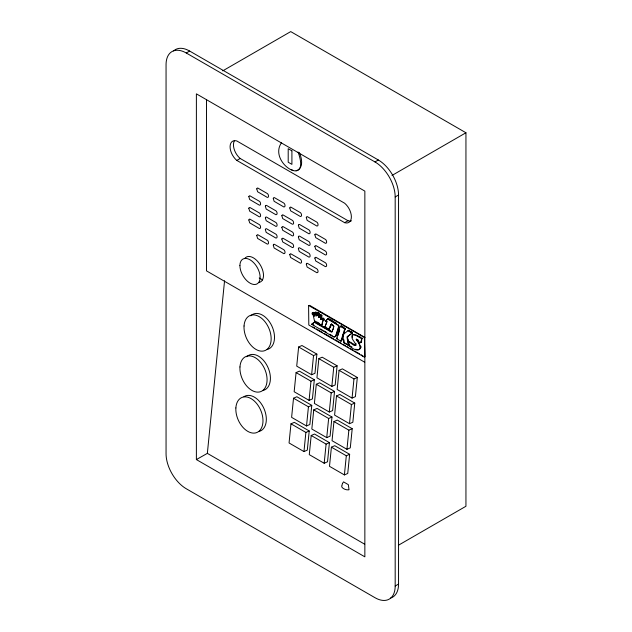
<?xml version="1.0" encoding="UTF-8"?>
<svg xmlns="http://www.w3.org/2000/svg" width="632" height="632" viewBox="0 0 632 632"><rect width="100%" height="100%" fill="white"/><g stroke="black" fill="none" stroke-linecap="round" stroke-linejoin="round"><path stroke-width="0.95" d="M322.573 323.75L322.565 324.595M360.99 347.671L360.935 346.304M345.586 328.371L344.732 328.861L342.939 334.612L348.319 330.465L352.514 332.867L346.976 336.911L348.327 345.451L349.18 344.961M356.535 338.973C357.625 341.92 364.174 349.062 357.823 349.915M325.385 321.293L327.052 321.783L325.385 321.23L327.976 318.694L338.87 325.354L338.807 327.131L335.892 336.264L334.47 336.864A14.228 8.216 60 0 1 333.578 336.445M325.804 321.048L327.976 318.694M361.504 338.555C361.504 347.884 357.783 338.847 356.1 339.542C364.348 348.896 358.51 354.054 349.243 345.894C345.451 335.655 354.449 348.595 355.848 344.851C355.042 341.754 351.289 339.487 351.953 335.971A3.855 2.228 60 0 1 353.296 334.723L355.903 335.363L361.504 338.555L362.357 338.065L361.796 338.918M364.727 356.748L364.23 357.048L308.811 325.014L308.59 305.454L364.34 337.441L365.004 356.827M196.386 459.575L364.854 556.839L364.854 191.117L196.386 93.852L196.386 459.575L207.351 453.365L224.558 280.774M290.973 423.819L289.061 442.969L303.968 451.58L307.31 450.118L309.222 430.969L294.315 422.358L290.973 423.819L305.872 432.422L309.222 430.969M293.525 398.207L291.613 417.357L306.52 425.968L309.862 424.507L311.774 405.357L296.866 396.746L293.525 398.207L308.432 406.811L311.774 405.357M296.076 372.596L294.164 391.745L309.072 400.356L312.421 398.895L314.325 379.745L299.418 371.134L296.076 372.596L310.983 381.199L314.325 379.745M298.628 346.984L296.716 366.141L311.623 374.744L314.973 373.283L316.885 354.133L301.978 345.522L298.628 346.984L313.535 355.587L316.885 354.133M303.968 451.58L305.872 432.422M306.52 425.968L308.432 406.811M309.072 400.356L310.983 381.199M311.623 374.744L313.535 355.587M311.189 435.488L309.277 454.645L324.184 463.248L327.526 461.794L329.438 442.637L314.531 434.034L311.189 435.488L326.096 444.099L329.438 442.637M313.741 409.876L311.829 429.033L326.736 437.636L330.078 436.183L331.99 417.025L317.082 408.422L313.741 409.876L328.648 418.487L331.99 417.025M316.292 384.264L314.38 403.421L329.288 412.024L332.637 410.571L334.541 391.413L319.634 382.81L316.292 384.264L331.2 392.875L334.541 391.413M318.844 358.652L316.94 377.81L331.84 386.413L335.189 384.959L337.101 365.802L322.194 357.199L318.844 358.652L333.751 367.263L337.101 365.802M324.184 463.248L326.096 444.099M326.736 437.636L328.648 418.487M329.288 412.024L331.2 392.875M331.84 386.413L333.751 367.263M331.405 447.164L329.493 466.313L344.401 474.924L347.742 473.463L349.654 454.305L334.747 445.702L331.405 447.164L346.312 455.767L349.654 454.305M333.957 421.552L332.045 440.702L346.952 449.312L350.294 447.851L352.206 428.701L337.298 420.09L333.957 421.552L348.864 430.155L352.206 428.701M336.508 395.94L334.597 415.09L349.504 423.701L352.853 422.239L354.757 403.09L339.85 394.479L336.508 395.94L351.416 404.543L354.757 403.09M339.06 370.328L337.156 389.478L352.063 398.089L355.405 396.627L357.317 377.478L342.41 368.867L339.06 370.328L353.967 378.931L357.317 377.478M344.401 474.924L346.312 455.767M346.952 449.312L348.864 430.155M349.504 423.701L351.416 404.543M352.063 398.089L353.967 378.931M352.38 335.726L352.356 337.243M308.906 305.454L309.751 305.414L365.012 337.504M342.228 484.152L341.983 485.629A1.54 0.932 16 0 0 341.628 485.905C341.343 488.354 346.075 490.187 348.469 489.855A1.54 0.593 -3.2 0 0 349.022 489.697L348.335 484.657L343.539 481.884L342.354 483.646M361.457 342.141L361.654 341.24L361.228 341.493M333.815 326.973L334.02 326.254M319.421 317.13C318.575 318.133 317.888 315.502 318.702 315.036L318.473 313.851L317.446 312.966L316.829 313.417L317.185 315.044C315.897 318.212 316.506 312.674 314.949 312.453L314.167 313.172L314.87 316.34L313.48 313.346L312.824 312.8L312.034 313.117L312.319 314.436L313.63 314.957L313.843 315.731M341.722 340.648L340.869 341.138L336.611 338.689L339.526 329.47L338.46 328.853L340.861 326.128L345.159 328.616L343.69 334.162M336.611 338.689L337.212 337.883M340.869 341.138L342.765 335.221L343.863 342.781L348.327 345.451M341.825 340.308L342.268 338.894L341.841 339.139M333.017 329.525L333.451 328.166M337.978 335.466L338.452 333.973M338.689 333.214L339.732 329.936M337.196 333.285L336.327 334.928M343.8 334.004L344.045 333.254L343.618 333.498M332.361 331.555L332.622 330.757M342.686 337.559L342.378 337.441M331.595 324.129L330.86 325.235M326.625 322.028L324.927 326.894L329.09 329.304L331.263 324.2L332.195 324.737M325.614 325.678L325.346 326.649L325.986 327.013M326.057 324.485L326.531 323.205M326.902 322.194L327.052 321.783M329.09 329.304L330.741 324.619L331.682 323.955M317.367 315.431L317.256 313.172L317.872 312.722L319.136 314.223L318.765 315.336L319.326 317.217M322.533 318.702L320.827 319.531L320.685 317.627L321.838 316.79L320.543 314.878L318.899 317.462M319.768 316.798L320.061 316.197M314.633 312.587L315.376 312.208L316.04 312.714L316.75 315.423M338.397 328.814L340.435 326.373L341.643 326.088L341.217 326.333M327.55 318.939L338.452 325.599L338.381 327.376L335.466 336.508L334.044 337.109A14.228 8.216 60 0 1 332.811 336.508L311.71 324.319L314.238 322.225L331.373 332.092C332.764 330.568 335.718 324.745 330.836 324.445M311.71 324.319L314.665 321.98L331.847 331.871A0.837 0.482 60 0 0 332.156 331.887M281.461 142.785C267.573 162.945 311.576 189.45 298.075 152.004M356.045 345.27L349.196 341.738L348.58 341.975M352.166 333.127L347.403 336.643L348.753 345.206L348.232 344.906M398.547 584.071L395.182 586.022A28.59 16.503 60 0 1 374.966 597.69L186.274 488.757A28.59 16.503 60 0 1 166.058 453.737L166.058 64.669A28.59 16.503 60 0 1 186.274 53.001L189.647 51.05L378.331 159.991A28.59 16.503 60 0 1 398.547 195.004L398.547 584.071A28.59 16.503 60 0 1 390.639 598.03M222.733 70.855L290.728 31.6L465.942 132.76L465.942 506.264L398.792 545.029M236.818 160.425L344.637 222.669A12.213 7.047 60 0 0 351.376 216.839A12.213 7.047 60 0 0 344.637 203.22L236.818 140.968A12.213 7.047 60 0 0 230.08 146.806A12.213 7.047 60 0 0 236.818 160.425L240.192 158.474L348.011 220.726A12.213 7.047 60 0 0 351.487 220.813M186.274 53.001L374.966 161.934L378.331 159.991M391.99 175.451L465.942 132.76M344.637 222.669L348.011 220.726M395.182 586.022L395.182 196.955L398.547 195.004M313.851 314.878L314.886 314.657M315.897 314.768L316.743 314.278M318.331 315.439L319.184 314.949M319.634 316.442L319.666 315.289L320.969 314.633L322.194 315.889M319.01 316.166L319.184 315.092M320.116 315.123L320.914 315.629L321.759 315.139M313.203 315.21L314.523 321.088L314.949 320.843M321.151 318.101L321.577 317.857M320.827 319.531L322.581 319.034M317.28 323.481L317.699 323.236L321.096 325.196M314.523 321.088L321.72 325.243L322.573 324.753M330.631 320.227L331.057 319.982M321.522 325.93L325.046 327.463M333.23 321.728L333.657 321.483M324.927 326.894L325.346 326.649M326.167 328.608L326.594 328.356L330.425 330.568L329.999 330.812M330.425 326.475L330.852 326.231L329.975 327.755M340.972 326.191L341.399 325.946M338.397 328.419L338.823 328.174M341.991 326.784L342.9 326.823L342.473 327.068M337.749 330.449L338.175 330.204L336.99 332.827M344.898 329.525L345.325 329.272M348.745 330.22L347.892 330.71L352.087 333.111L352.514 332.867M342.939 334.612L343.366 334.368M349.291 331.002L349.717 330.757M342.828 336.066L343.255 335.821M342.584 336.809L343.476 335.158L341.296 340.893L340.372 340.372M351.337 332.187L351.763 331.942M348.722 335.663L349.148 335.418M341.604 339.913L342.023 339.668M347.553 337.67L347.829 336.524M343.863 342.781L344.29 342.536M348.177 341.533L348.374 339.874M358.557 336.366L358.984 336.121M350.444 342.457L350.871 342.212M360.106 337.259L360.532 337.014M357.317 340.861L358.162 340.372M349.243 345.894L349.67 345.649M361.528 340.15L361.946 339.905M356.748 352.727L357.175 352.482M362.436 356.014L362.863 355.761L361.235 354.829M320.685 317.627L321.419 317.035L320.914 315.629M321.111 317.382L321.253 319.286M296.116 170.743C303.913 168.539 302.033 157.897 299.118 152.383M360.88 342.425L361.931 338.31L356.33 335.118L353.723 334.478A3.855 2.228 60 0 0 352.64 335.102M322.77 318.014L323.932 318.425L324.406 319.974C321.743 319.673 323.268 325.891 321.182 324.445M356.906 349.678L355.792 349.196M291.289 169.653L293.438 170.545M318.299 312.477L318.883 312.808M344.732 328.861L340.435 326.373M259.207 277.969L262.628 279.944M350.721 331.342L352.585 332.416M332.867 325.125L333.435 325.456M358.147 340.853L357.854 339.645M315.747 322.115L317.051 322.865M312.137 324.074L313.907 325.093M320.606 328.964L322.17 329.865M323.734 330.773L326.681 332.472M329.738 334.233L332.274 335.703M344.432 342.718L347.268 344.353M312.974 326.965L314.681 327.945M316.387 328.932L322.352 332.377M324.058 333.364L333.443 338.776M335.142 339.763L341.114 343.208M342.82 344.195L345.38 345.672M347.087 346.66L348.793 347.639M350.468 348.611L352.98 350.065M354.663 351.029L356.337 352M357.988 352.948L359.616 353.888M364.704 362.215L206.49 270.875L206.49 99.809M207.351 453.365L364.704 544.215M329.082 318.836L333.009 321.111M334.494 321.972L336.169 322.944M343.437 327.131L344.021 327.471M328.142 328.269L329.517 329.059M316.782 321.901L319.531 323.489M350.302 346.02L351.992 347M337.038 338.444L337.433 338.673M315.803 311.963L316.466 312.469M313.67 312.311L314.333 312.856M312.745 314.191L313.282 314.799M314.949 315.597L313.251 312.556L312.69 312.548L312.477 313.598M357.041 339.455L357.364 340.048M355.927 343.508L356.187 344.1M319.326 313.361L319.563 313.978M322.146 319.255L322.344 318.259L322.976 318.244L323.979 320.219L322.81 320.519L321.72 325.243M316.829 313.093L316.964 313.63M349.006 341.73L349.148 342.591M348.927 343.271L349.156 344.645M343.231 335.055L343.381 336.121M343.903 339.811L344.148 341.525M173.61 50.923A28.59 16.503 60 0 1 189.647 51.05M374.966 161.934A28.59 16.503 60 0 1 395.182 196.955M250.801 315.803A19.063 12.261 66.4 0 1 271.776 325.812A19.063 12.261 66.4 0 1 266.815 349.559M244.639 258.622A14.299 8.255 60 0 1 260.542 265.385A14.299 8.255 60 0 1 258.448 282.543M246.717 356.78A19.063 12.261 66.4 0 1 267.684 366.789A19.063 12.261 66.4 0 1 262.722 390.537M243.897 396.722A19.063 12.261 66.4 0 1 264.113 408.912A19.063 12.261 66.4 0 1 258.638 431.522M240.192 158.474A12.213 7.047 60 0 1 234.306 141.023M248.842 196.647L249.672 199.507L259.412 205.195C261.364 205.447 260.621 201.971 259.412 201.308L249.98 195.857L249.387 195.778L248.842 196.647M248.842 208.315L249.672 211.183L259.412 216.871C261.364 217.124 260.621 213.648 259.412 212.976L249.98 207.533L249.142 207.62L248.842 208.315M248.842 219.983L249.672 222.851L259.412 228.539C261.364 228.792 260.621 225.316 259.412 224.652L249.98 219.201L249.387 219.122L248.842 219.983M256.766 188.889L257.595 191.749L267.336 197.437C269.287 197.69 268.545 194.214 267.336 193.55L257.903 188.099L257.311 188.02L256.766 188.889M256.766 235.578L257.595 238.438L267.336 244.126C269.287 244.379 268.545 240.903 267.336 240.239L257.903 234.788L257.311 234.709L256.766 235.578M265.345 206.174L266.183 209.042L275.923 214.73C277.875 214.983 277.132 211.507 275.923 210.835L266.491 205.392L265.653 205.479L265.345 206.174M265.345 217.85L266.183 220.71L275.923 226.398C277.875 226.651 277.132 223.175 275.923 222.511L266.491 217.06L265.898 216.981L265.345 217.85M265.345 229.519L266.183 232.386L275.923 238.074C277.875 238.327 277.132 234.851 275.923 234.18L266.491 228.737L265.898 228.658L265.345 229.519M273.277 198.416L274.106 201.284L283.847 206.972C285.798 207.225 285.056 203.749 283.847 203.085L274.414 197.634L273.822 197.555L273.277 198.416M273.277 245.105L274.106 247.973L283.847 253.661C285.798 253.914 285.056 250.438 283.847 249.766L274.414 244.323L273.822 244.244L273.277 245.105M281.856 215.71L282.694 218.569L292.434 224.257C294.386 224.51 293.643 221.034 292.434 220.37L283.002 214.92L282.409 214.84L281.856 215.71M281.856 227.378L282.694 230.245L292.434 235.933C294.386 236.186 293.643 232.71 292.434 232.039L283.002 226.596L282.409 226.517L281.856 227.378M281.856 239.054L282.694 241.914L292.434 247.602C294.386 247.855 293.643 244.379 292.434 243.715L283.002 238.264L282.164 238.359L281.856 239.054M289.788 207.952L290.617 210.812L300.358 216.507C302.309 216.76 301.567 213.284 300.358 212.613L290.925 207.17L290.333 207.091L289.788 207.952M289.788 254.641L290.617 257.5L300.358 263.188C302.309 263.441 301.567 259.965 300.358 259.302L290.925 253.859L290.333 253.772L289.788 254.641M298.367 225.237L299.205 228.105L308.945 233.793C310.897 234.045 310.154 230.569 308.945 229.898L299.505 224.455L298.675 224.542L298.367 225.237M298.367 236.913L299.205 239.773L308.945 245.461C310.897 245.714 310.154 242.238 308.945 241.574L299.505 236.123L298.92 236.044L298.367 236.913M298.367 248.581L299.205 251.449L308.945 257.137C310.897 257.39 310.154 253.914 308.945 253.242L299.505 247.799L298.675 247.886L298.367 248.581M306.299 217.479L307.128 220.347L316.869 226.035C318.82 226.288 318.078 222.812 316.869 222.148L307.436 216.697L306.844 216.618L306.299 217.479M306.299 264.168L307.128 267.036L316.869 272.724C318.82 272.977 318.078 269.501 316.869 268.837L307.436 263.386L306.844 263.307L306.299 264.168M314.878 234.772L315.716 237.632L325.456 243.328C327.408 243.581 326.665 240.105 325.456 239.433L316.016 233.99L315.186 234.077L314.878 234.772M314.878 246.441L315.716 249.308L325.456 254.996C327.408 255.249 326.665 251.773 325.456 251.109L316.016 245.658L315.186 245.745L314.878 246.441M314.878 258.117L315.716 260.977L325.456 266.672C327.408 266.925 326.665 263.441 325.456 262.778L316.016 257.335L315.186 257.422L314.878 258.117M291.913 150.843L288.2 148.702L288.2 162.227L291.913 164.367L291.913 150.843M239.915 265.622A14.299 8.255 60 0 0 255.075 284.487A14.299 8.255 60 0 0 255.075 264.271A14.299 8.255 60 0 0 239.915 265.622M235.87 407.956A19.063 12.261 66.4 0 0 255.296 432.983A19.063 12.261 66.4 0 0 257.058 404.006A19.063 12.261 66.4 0 0 235.87 407.956M244.039 325.993A19.063 12.261 66.4 0 0 263.465 351.021A19.063 12.261 66.4 0 0 265.227 322.043A19.063 12.261 66.4 0 0 244.039 325.993M239.955 366.971A19.063 12.261 66.4 0 0 259.381 391.998A19.063 12.261 66.4 0 0 261.142 363.021A19.063 12.261 66.4 0 0 239.955 366.971"/></g></svg>
